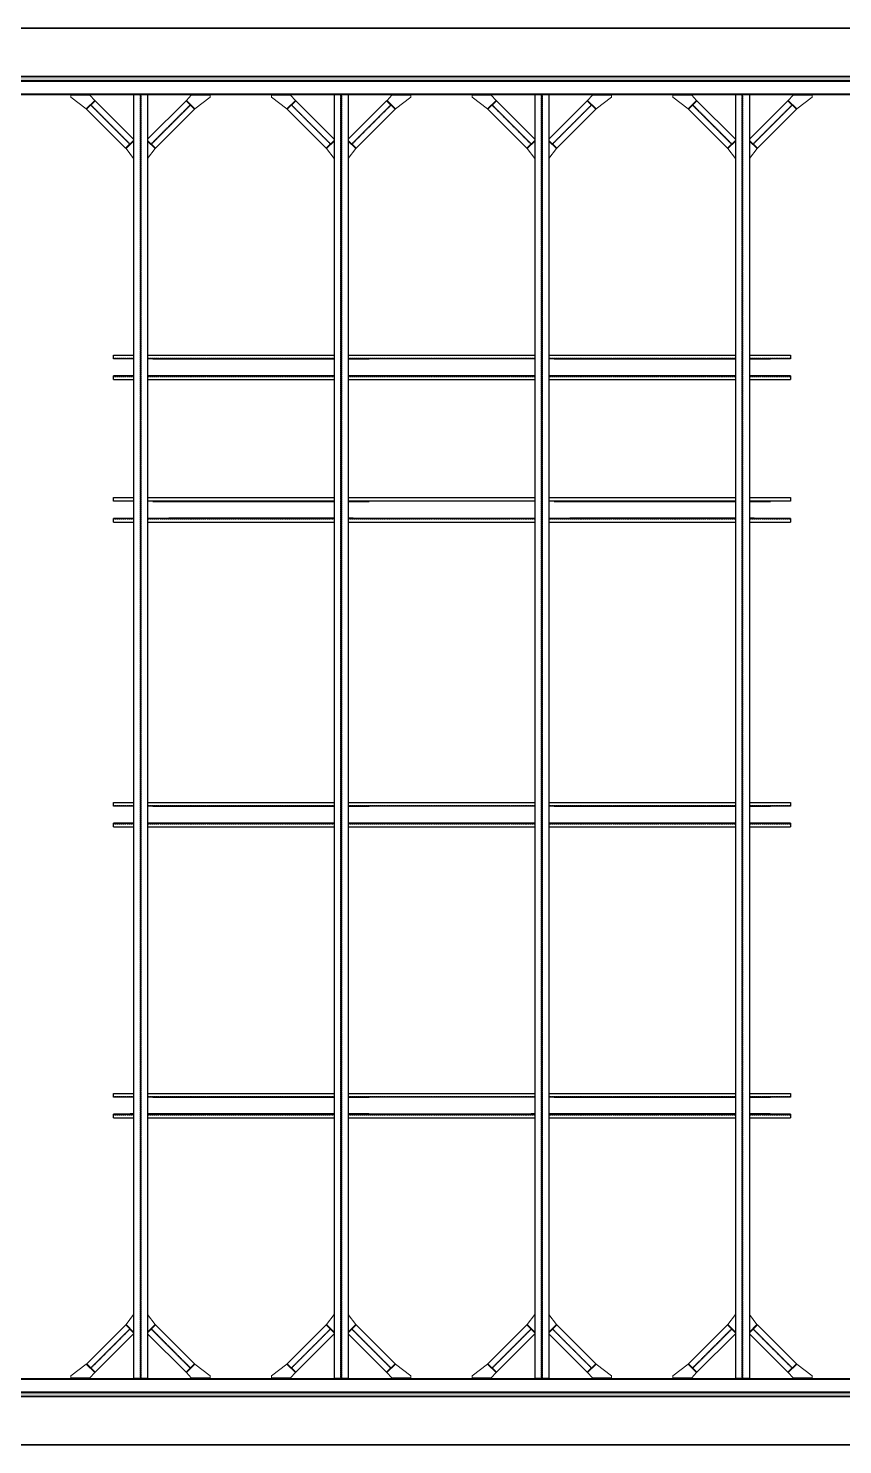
# Model space of a CAD drawing. Header units: millimetres. Extents: x -57600 to 57600, y -25200 to 11100.
# Drawn here: x -18298 to 2001, y -25200 to 10100 of the extents above; entities that cross this region are included whole.
import ezdxf

# ---------------------------------------------------------------- set-up
doc = ezdxf.new("R2010")
doc.units = ezdxf.units.MM
doc.linetypes.add('隱藏', pattern=[7.14375, 4.7625, -2.38125])
doc.layers.add('I-WALL', color=2, linetype='Continuous', lineweight=9)
doc.layers.add('S-BEAM', color=12, linetype='Continuous', lineweight=9)
for name, color, linetype in [('圍令', 7, 'Continuous'), ('托梁', 150, 'Continuous'), ('支撐', 80, 'Continuous')]:
    doc.layers.add(name, color=color, linetype=linetype)
doc.layers.get('0').off()
pattern_1 = [(0, (0, 0), (1625.6, 406.4), [67.056, -1152.144, 67.056, -1152.144, -6502.4]), (0, (0, 0), (1625.6, 406.4), [-2438.4, 67.056, -2371.344, 67.056, -1152.144, -2844.8]), (0, (0, 0), (1625.6, 406.4), [-6096, 67.056, -745.744, 67.056, -1964.944]), (120, (609.6, 203.2), (-1164.7527, 1204.611), [67.056, -1152.144, 67.056, -1152.144, -6502.4]), (120, (609.6, 203.2), (-1164.7527, 1204.611), [-2438.4, 67.056, -2371.344, 67.056, -1152.144, -2844.8]), (120, (609.6, 203.2), (-1164.7527, 1204.611), [-6096, 67.056, -745.744, 67.056, -1964.944]), (240, (812.8, 1016), (-460.8473, -1611.011), [67.056, -1152.144, 67.056, -1152.144, -6502.4]), (240, (812.8, 1016), (-460.8473, -1611.011), [-2438.4, 67.056, -2371.344, 67.056, -1152.144, -2844.8]), (240, (812.8, 1016), (-460.8473, -1611.011), [-6096, 67.056, -745.744, 67.056, -1964.944])]

# ---------------------------------------------------------------- blocks, each defined once
blk = doc.blocks.new('670-CO-Y05-ARSE_rvt-1-第一層支撐平面圖')
at = {"layer": 'I-WALL', "color": 7, "lineweight": 35}
for p, q in [((37800, 10100), (-37800, 10100)), ((-37800, 8900), (37800, 8900)), ((37800, -24000), (-37800, -24000)), ((-37800, -25200), (37800, -25200))]:
    blk.add_line(p, q, dxfattribs=at)
blk = doc.blocks.new('圍令_單雙_ - H350x350x12x19 mm 單-1875456-第一層支撐平面圖')
at = {"layer": '圍令'}
for p, q in [((-39000, 175), (39000, 175)), ((-39000, 156), (39000, 156)), ((-39000, -156), (39000, -156)), ((-39000, -175), (39000, -175))]:
    blk.add_line(p, q, dxfattribs=at)
at = {"layer": '圍令', "linetype": '隱藏'}
for p, q in [((-39000, 156), (39000, 156)), ((-39000, -156), (39000, -156))]:
    blk.add_line(p, q, dxfattribs=at)
blk = doc.blocks.new('圍令_單雙_ - H350x350x12x19 mm 單-957121-第一層支撐平面圖')
at = {"layer": '圍令'}
for p, q in [((-22021, 175), (22369, 175)), ((-22021, 156), (22369, 156)), ((-22021, -156), (22369, -156)), ((-22021, -175), (22369, -175))]:
    blk.add_line(p, q, dxfattribs=at)
at = {"layer": '圍令', "linetype": '隱藏'}
for p, q in [((-22021, 156), (22369, 156)), ((-22021, -156), (22369, -156))]:
    blk.add_line(p, q, dxfattribs=at)
blk = doc.blocks.new('水平支撐_單雙_ - H350x350x12x19 mm 單-V53-第一層支撐平面圖')
at = {"layer": '支撐'}
for p, q in [((-16000, -175), (-16000, 175)), ((-16000, 175), (16000.05, 175)), ((16000.05, 175), (16000.05, -175)), ((-16000, -175), (16000.05, -175))]:
    blk.add_line(p, q, dxfattribs=at)
at = {"layer": '支撐', "linetype": '隱藏'}
for p, q in [((-16000, 6), (16000.05, 6)), ((16000.05, 6), (-16000, 6)), ((-16000, -6), (16000.05, -6)), ((16000.05, -6), (-16000, -6))]:
    blk.add_line(p, q, dxfattribs=at)
blk = doc.blocks.new('雙C槽鋼托樑 - 槽鋼托梁-C250X90X9X13-1217122-第一層支撐平面圖')
at = {"layer": '托梁'}
for p, q in [((-8413.825, 214), (-8413.825, 304)), ((-8413.825, 304), (-7913.825, 304)), ((-7913.825, 214), (-8413.825, 214)), ((-7563.825, 304), (-2913.825, 304)), ((-2913.825, 214), (-7563.825, 214)), ((-2563.825, 304), (2086.175, 304)), ((2086.175, 214), (-2563.825, 214)), ((2436.175, 304), (7086.175, 304)), ((7086.175, 214), (2436.175, 214)), ((7436.175, 304), (8463.675, 304)), ((8463.675, 214), (7436.175, 214)), ((8463.675, 304), (8463.675, 214)), ((-8413.825, -304), (-8413.825, -214)), ((-7913.825, -214), (-8413.825, -214)), ((-8413.825, -304), (-7913.825, -304)), ((-2913.825, -214), (-7563.825, -214)), ((-7563.825, -304), (-2913.825, -304)), ((2086.175, -214), (-2563.825, -214)), ((-2563.825, -304), (2086.175, -304)), ((7086.175, -214), (2436.175, -214)), ((2436.175, -304), (7086.175, -304)), ((8463.675, -214), (7436.175, -214)), ((7436.175, -304), (8463.675, -304)), ((8463.675, -214), (8463.675, -304))]:
    blk.add_line(p, q, dxfattribs=at)
at = {"layer": '托梁', "linetype": '隱藏'}
for p, q in [((-8413.825, 227), (-7913.825, 227)), ((-7563.825, 227), (-2913.825, 227)), ((-2563.825, 227), (2086.175, 227)), ((2436.175, 227), (7086.175, 227)), ((7436.175, 227), (8463.675, 227)), ((-8413.825, -227), (-7913.825, -227)), ((-7563.825, -227), (-2913.825, -227)), ((-2563.825, -227), (2086.175, -227)), ((2436.175, -227), (7086.175, -227)), ((7436.175, -227), (8463.675, -227))]:
    blk.add_line(p, q, dxfattribs=at)
blk = doc.blocks.new('角撐-2020 - 角撐-H300x300x10x15 mm_H350_H350_-892926-第一層支撐平面圖')
at = {"layer": 'S-BEAM'}
for p, q in [((-1103, 176), (-1112, 168)), ((-1068, 212), (-1103, 176)), ((-1103, 176), (-768, -159)), ((-1103, 176), (-768, -159)), ((-587, 150), (-1068, 212)), ((-587, -150), (-587, 150)), ((-587, -150), (-587, 150)), ((-575, 150), (-587, 150)), ((-575, 150), (-575, -150)), ((800, 150), (-575, 150)), ((800, -130), (800, 150)), ((812, 150), (800, 150)), ((1119, 189), (812, 150)), ((812, 150), (812, -118)), ((812, 150), (812, -118)), ((-776, -168), (-768, -159)), ((-768, -159), (-587, -150)), ((-587, -150), (-575, -150)), ((780, -150), (-575, -150))]:
    blk.add_line(p, q, dxfattribs=at)
at = {"layer": 'S-BEAM', "linetype": '隱藏'}
for p, q in [((800, 5), (-575, 5)), ((800, -5), (-575, -5))]:
    blk.add_line(p, q, dxfattribs=at)
blk = doc.blocks.new('角撐-2020 - 角撐-H300x300x10x15 mm_H350_H350_-892927-第一層支撐平面圖')
at = {"layer": 'S-BEAM'}
for p, q in [((-768, 159), (-1103, -176)), ((-768, 159), (-1103, -176)), ((-768, 159), (-776, 168)), ((-587, 150), (-768, 159)), ((-587, -150), (-587, 150)), ((-587, -150), (-587, 150)), ((-575, 150), (-587, 150)), ((-575, 150), (-575, -150)), ((-575, 150), (780, 150)), ((800, -150), (800, 130)), ((812, 118), (812, -150)), ((812, 118), (812, -150)), ((-1112, -168), (-1103, -176)), ((-1103, -176), (-1068, -212)), ((-1068, -212), (-587, -150)), ((-587, -150), (-575, -150)), ((-575, -150), (800, -150)), ((800, -150), (812, -150)), ((812, -150), (1119, -189))]:
    blk.add_line(p, q, dxfattribs=at)
at = {"layer": 'S-BEAM', "linetype": '隱藏'}
for p, q in [((800, 5), (-575, 5)), ((800, -5), (-575, -5))]:
    blk.add_line(p, q, dxfattribs=at)
blk = doc.blocks.new('角撐-2020 - 角撐-H300x300x10x15 mm_H350_H350_-V64-第一層支撐平面圖')
at = {"layer": 'S-BEAM'}
for p, q in [((-778, 159), (-1114, -176)), ((-778, 159), (-1114, -176)), ((-778, 159), (-787, 168)), ((-598, 150), (-778, 159)), ((-598, -150), (-598, 150)), ((-598, -150), (-598, 150)), ((-586, 150), (-598, 150)), ((-586, 150), (-586, -150)), ((-586, 150), (769, 150)), ((789, -150), (789, 130)), ((801, 118), (801, -150)), ((801, 118), (801, -150)), ((-1123, -168), (-1114, -176)), ((-1114, -176), (-1079, -212)), ((-1079, -212), (-598, -150)), ((-598, -150), (-586, -150)), ((-586, -150), (789, -150)), ((789, -150), (801, -150)), ((801, -150), (1109, -189))]:
    blk.add_line(p, q, dxfattribs=at)
at = {"layer": 'S-BEAM', "linetype": '隱藏'}
for p, q in [((789, 5), (-586, 5)), ((789, -5), (-586, -5))]:
    blk.add_line(p, q, dxfattribs=at)
blk = doc.blocks.new('角撐-2020 - 角撐-H300x300x10x15 mm_H350_H350_-V65-第一層支撐平面圖')
at = {"layer": 'S-BEAM'}
for p, q in [((-1114, 176), (-1123, 168)), ((-1079, 212), (-1114, 176)), ((-1114, 176), (-778, -159)), ((-1114, 176), (-778, -159)), ((-598, 150), (-1079, 212)), ((-598, -150), (-598, 150)), ((-598, -150), (-598, 150)), ((-586, 150), (-598, 150)), ((-586, 150), (-586, -150)), ((789, 150), (-586, 150)), ((789, -130), (789, 150)), ((801, 150), (789, 150)), ((1109, 189), (801, 150)), ((801, 150), (801, -118)), ((801, 150), (801, -118)), ((-787, -168), (-778, -159)), ((-778, -159), (-598, -150)), ((-598, -150), (-586, -150)), ((769, -150), (-586, -150))]:
    blk.add_line(p, q, dxfattribs=at)
at = {"layer": 'S-BEAM', "linetype": '隱藏'}
for p, q in [((789, 5), (-586, 5)), ((789, -5), (-586, -5))]:
    blk.add_line(p, q, dxfattribs=at)
blk = doc.blocks.new('M_L-角度 - 角鋼拉桿-L-75x75x9 mm-1824810-第一層支撐平面圖')
at = {"layer": '托梁'}
for p, q in [((-35181, 1436), (-35181, 1443)), ((-30674, 1443), (-34796, 1443)), ((-30201, 1443), (-30324, 1443)), ((-29806, 1443), (-29806, 1436))]:
    blk.add_line(p, q, dxfattribs=at)
blk.add_ellipse((-35200, 1443), major_axis=(0, 9), ratio=0.288431, start_param=1.570796, end_param=2.356194, dxfattribs=at)
blk = doc.blocks.new('M_L-角度 - 角鋼拉桿-L-75x75x9 mm-1824795-第一層支撐平面圖')
at = {"layer": '托梁'}
for p, q in [((-35191, 1859), (-35191, 1864)), ((-35191, 1859), (-30674, 1859)), ((-30324, 1859), (-29821, 1859)), ((-29821, 1864), (-29821, 1859)), ((-29821, 1859), (-29799, 1859))]:
    blk.add_line(p, q, dxfattribs=at)
blk.add_ellipse((-29802, 1859), major_axis=(0, 9), ratio=0.288431, start_param=4.712389, end_param=5.329456, dxfattribs=at)
blk = doc.blocks.new('M_L-角度 - 角鋼拉桿-L-75x75x9 mm-V92-第一層支撐平面圖')
at = {"layer": 'S-BEAM'}
blk.add_line((-35181, -2114), (-35181, -2107), dxfattribs=at)
blk.add_ellipse((-35200, -2106), major_axis=(0, 9), ratio=0.288431, start_param=1.570796, end_param=2.617994, dxfattribs=at)
at = {"layer": '托梁'}
for p, q in [((-30674, -2106), (-34796, -2106)), ((-30201, -2106), (-30324, -2106)), ((-29806, -2107), (-29806, -2114))]:
    blk.add_line(p, q, dxfattribs=at)
blk = doc.blocks.new('M_L-角度 - 角鋼拉桿-L-75x75x9 mm-V93-第一層支撐平面圖')
at = {"layer": '托梁'}
for p, q in [((-35191, -1690), (-35191, -1686)), ((-35191, -1690), (-30674, -1690)), ((-30324, -1690), (-29821, -1690)), ((-29821, -1686), (-29821, -1690)), ((-29821, -1690), (-29799, -1690))]:
    blk.add_line(p, q, dxfattribs=at)
blk.add_ellipse((-29802, -1690), major_axis=(0, 9), ratio=0.288431, start_param=4.712389, end_param=5.206043, dxfattribs=at)
blk = doc.blocks.new('M_L-角度 - 角鋼拉桿-L-75x75x9 mm-1927094-第一層支撐平面圖')
at = {"layer": '托梁'}
for p, q in [((-15741, -16958), (-15763, -16958)), ((-15741, -16964), (-15741, -16958)), ((-15674, -16958), (-15741, -16958)), ((-10674, -16958), (-15324, -16958)), ((-9806, -16958), (-10324, -16958)), ((-9806, -16958), (-9806, -16964))]:
    blk.add_line(p, q, dxfattribs=at)
blk.add_ellipse((-15760, -16958), major_axis=(0, 9), ratio=0.288431, start_param=1.570796, end_param=2.356194, dxfattribs=at)
blk = doc.blocks.new('M_L-角度 - 角鋼拉桿-L-75x75x9 mm-V99-第一層支撐平面圖')
at = {"layer": '托梁'}
for p, q in [((-15191, -16542), (-15191, -16536)), ((-15191, -16542), (-10674, -16542)), ((-10324, -16542), (-9821, -16542)), ((-9821, -16536), (-9821, -16542)), ((-9821, -16542), (-9799, -16542))]:
    blk.add_line(p, q, dxfattribs=at)
blk.add_ellipse((-9802, -16542), major_axis=(0, 9), ratio=0.288431, start_param=4.712389, end_param=5.452869, dxfattribs=at)

msp = doc.modelspace()

# ---------------------------------------------------------------- hatches: boundary and pattern name
at = {"layer": 'S-BEAM'}
h = msp.add_hatch(dxfattribs=at)
h.set_pattern_fill('FP_54', color=256, style=0, pattern_type=2)
h.set_pattern_definition(pattern_1)
h.paths.add_polyline_path([(20824, -24000), (22039, -24000), (22039, -23900), (-22351, -23900), (-22351, -24000), (19430, -24000)])
at = {"layer": '圍令'}
h = msp.add_hatch(dxfattribs=at)
h.set_pattern_fill('FP_54', color=256, style=0, pattern_type=2)
h.set_pattern_definition(pattern_1)
h.paths.add_polyline_path([(37680, 8800), (39000, 8800), (39000, 8900), (-39000, 8898), (-39000, 8800), (36161, 8800)])

# ---------------------------------------------------------------- linework, layer by layer
for p, q in [((-39000, 8800), (39000, 8800)), ((22039, -23900), (-22351, -23900))]:
    msp.add_line(p, q, dxfattribs=at)

# ---------------------------------------------------------------- block references
at = {"lineweight": 5}
msp.add_blockref('670-CO-Y05-ARSE_rvt-1-第一層支撐平面圖', (0, 0), dxfattribs=at)
at = {"layer": 'S-BEAM'}
for name, p, rotation in [('角撐-2020 - 角撐-H300x300x10x15 mm_H350_H350_-892927-第一層支撐平面圖', (-16331, 7782), 315.0000000000007), ('角撐-2020 - 角撐-H300x300x10x15 mm_H350_H350_-892926-第一層支撐平面圖', (-14666, 7782), 224.9999999999995), ('角撐-2020 - 角撐-H300x300x10x15 mm_H350_H350_-892927-第一層支撐平面圖', (-11331, 7782), 315.0000000000007), ('角撐-2020 - 角撐-H300x300x10x15 mm_H350_H350_-892926-第一層支撐平面圖', (-9666, 7782), 224.9999999999995), ('角撐-2020 - 角撐-H300x300x10x15 mm_H350_H350_-892927-第一層支撐平面圖', (-6331, 7782), 315.0000000000007), ('角撐-2020 - 角撐-H300x300x10x15 mm_H350_H350_-892926-第一層支撐平面圖', (-4666, 7782), 224.9999999999995), ('角撐-2020 - 角撐-H300x300x10x15 mm_H350_H350_-892927-第一層支撐平面圖', (-1331, 7782), 315.0000000000007), ('角撐-2020 - 角撐-H300x300x10x15 mm_H350_H350_-892926-第一層支撐平面圖', (334, 7782), 224.9999999999995), ('角撐-2020 - 角撐-H300x300x10x15 mm_H350_H350_-V65-第一層支撐平面圖', (-16323, -22875), 44.99999999999892), ('角撐-2020 - 角撐-H300x300x10x15 mm_H350_H350_-V64-第一層支撐平面圖', (-14674, -22875), 135.0000000000001), ('角撐-2020 - 角撐-H300x300x10x15 mm_H350_H350_-V65-第一層支撐平面圖', (-11323, -22875), 44.99999999999892), ('角撐-2020 - 角撐-H300x300x10x15 mm_H350_H350_-V64-第一層支撐平面圖', (-9674, -22875), 135.0000000000001), ('角撐-2020 - 角撐-H300x300x10x15 mm_H350_H350_-V65-第一層支撐平面圖', (-6323, -22875), 44.99999999999892), ('角撐-2020 - 角撐-H300x300x10x15 mm_H350_H350_-V64-第一層支撐平面圖', (-4674, -22875), 135.0000000000001), ('角撐-2020 - 角撐-H300x300x10x15 mm_H350_H350_-V65-第一層支撐平面圖', (-1323, -22875), 44.99999999999892), ('角撐-2020 - 角撐-H300x300x10x15 mm_H350_H350_-V64-第一層支撐平面圖', (326, -22875), 135.0000000000001)]:
    msp.add_blockref(name, p, dxfattribs=dict(at, rotation=rotation))
for name, p in [('M_L-角度 - 角鋼拉桿-L-75x75x9 mm-1824795-第一層支撐平面圖', (20000, 0)), ('M_L-角度 - 角鋼拉桿-L-75x75x9 mm-1824810-第一層支撐平面圖', (20000, 0)), ('M_L-角度 - 角鋼拉桿-L-75x75x9 mm-V93-第一層支撐平面圖', (20000, 0)), ('M_L-角度 - 角鋼拉桿-L-75x75x9 mm-V92-第一層支撐平面圖', (20000, 0)), ('M_L-角度 - 角鋼拉桿-L-75x75x9 mm-V93-第一層支撐平面圖', (20000, -7600)), ('M_L-角度 - 角鋼拉桿-L-75x75x9 mm-V92-第一層支撐平面圖', (20000, -7600)), ('M_L-角度 - 角鋼拉桿-L-75x75x9 mm-V99-第一層支撐平面圖', (0, 0)), ('M_L-角度 - 角鋼拉桿-L-75x75x9 mm-1927094-第一層支撐平面圖', (0, 0))]:
    msp.add_blockref(name, p, dxfattribs=at)
at = {"layer": '圍令'}
for name, p in [('圍令_單雙_ - H350x350x12x19 mm 單-1875456-第一層支撐平面圖', (0, 8625)), ('圍令_單雙_ - H350x350x12x19 mm 單-957121-第一層支撐平面圖', (-330, -23725))]:
    msp.add_blockref(name, p, dxfattribs=at)
at = {"layer": '托梁'}
for name, p in [('雙C槽鋼托樑 - 槽鋼托梁-C250X90X9X13-1217122-第一層支撐平面圖', (-7760, 1650)), ('M_L-角度 - 角鋼拉桿-L-75x75x9 mm-1824795-第一層支撐平面圖', (30000, 0)), ('M_L-角度 - 角鋼拉桿-L-75x75x9 mm-1824810-第一層支撐平面圖', (30000, 0)), ('雙C槽鋼托樑 - 槽鋼托梁-C250X90X9X13-1217122-第一層支撐平面圖', (-7760, -1900)), ('M_L-角度 - 角鋼拉桿-L-75x75x9 mm-V93-第一層支撐平面圖', (30000, 0)), ('M_L-角度 - 角鋼拉桿-L-75x75x9 mm-V92-第一層支撐平面圖', (30000, 0)), ('雙C槽鋼托樑 - 槽鋼托梁-C250X90X9X13-1217122-第一層支撐平面圖', (-7760, -9500)), ('M_L-角度 - 角鋼拉桿-L-75x75x9 mm-V93-第一層支撐平面圖', (30000, -7600)), ('M_L-角度 - 角鋼拉桿-L-75x75x9 mm-V92-第一層支撐平面圖', (30000, -7600)), ('雙C槽鋼托樑 - 槽鋼托梁-C250X90X9X13-1217122-第一層支撐平面圖', (-7760, -16750)), ('M_L-角度 - 角鋼拉桿-L-75x75x9 mm-V99-第一層支撐平面圖', (10000, 0)), ('M_L-角度 - 角鋼拉桿-L-75x75x9 mm-1927094-第一層支撐平面圖', (10000, 0))]:
    msp.add_blockref(name, p, dxfattribs=at)
at = {"layer": '支撐', "rotation": 269.9999999999999}
for p in [(-15499, -7550), (-10499, -7550), (-5499, -7550), (-499, -7550)]:
    msp.add_blockref('水平支撐_單雙_ - H350x350x12x19 mm 單-V53-第一層支撐平面圖', p, dxfattribs=at)

doc.saveas('drawing.dxf')
